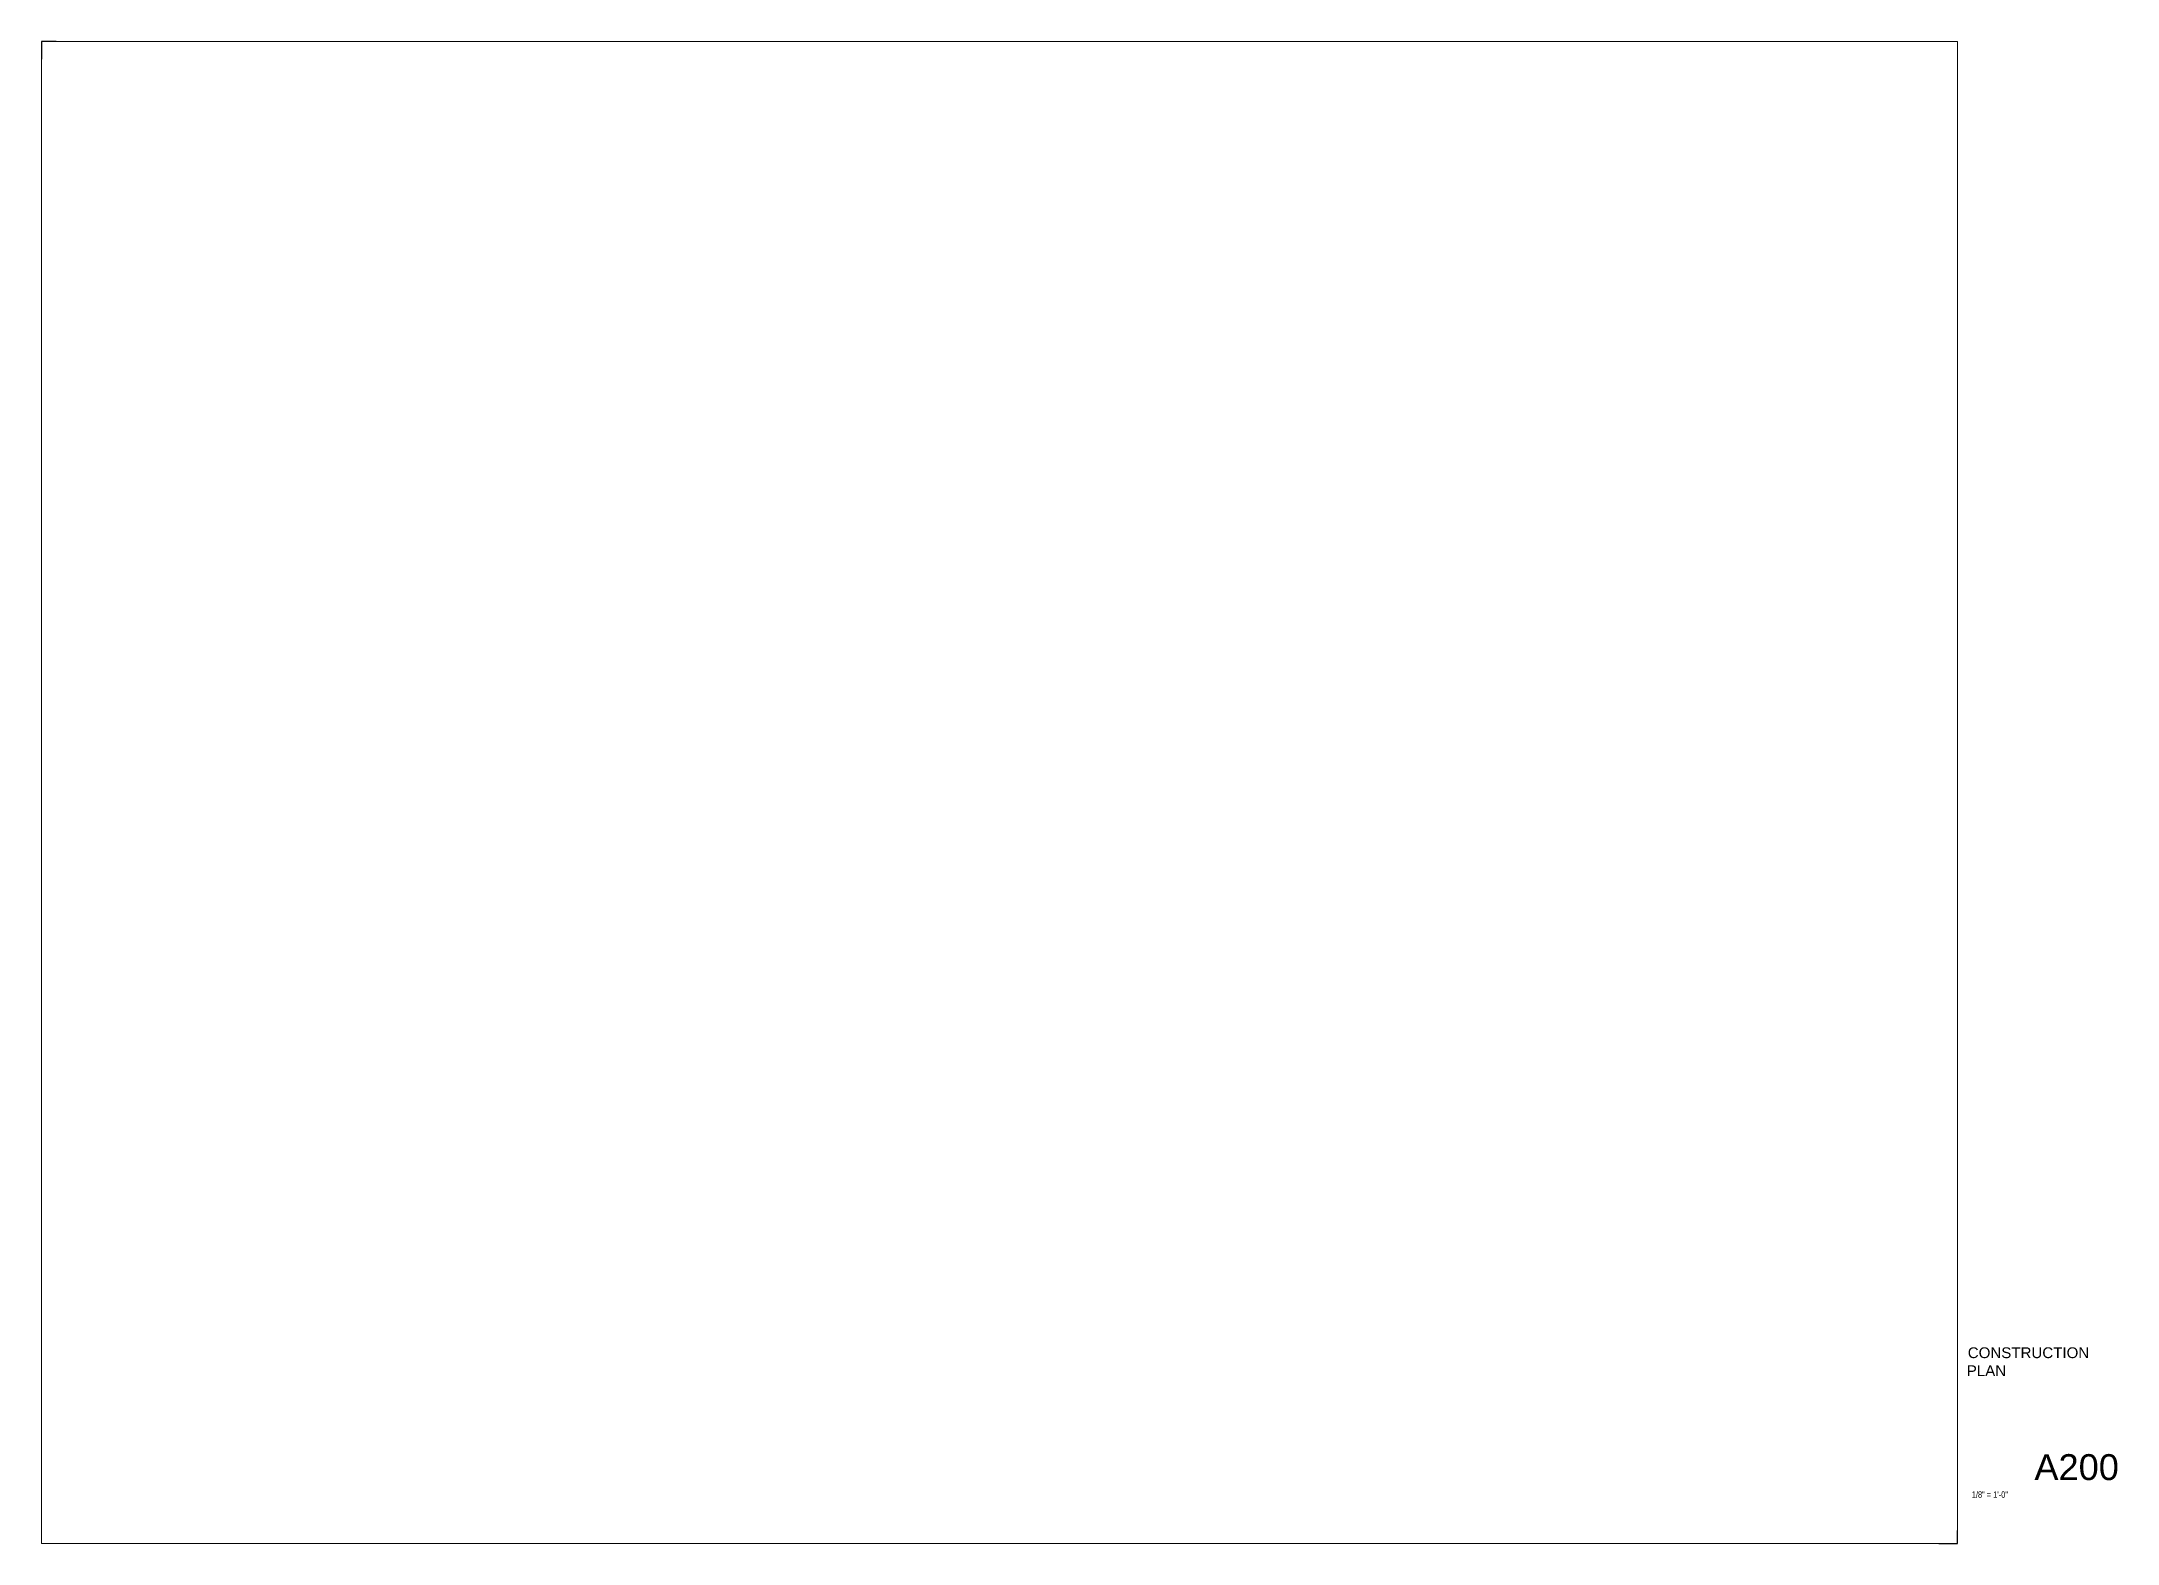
# Paper-space layout 'A200 - CONSTRUCTION PLAN 30x42' of a CAD drawing. Header units: inches. Extents: x 1.5 to 41.6, y 0.5 to 29.5.
import ezdxf
from ezdxf.enums import TextEntityAlignment as Align

# ---------------------------------------------------------------- set-up
doc = ezdxf.new("R2010")
doc.units = ezdxf.units.IN
doc.header["$LTSCALE"] = 96
doc.header["$MEASUREMENT"] = 0
doc.layers.add('TTLB', color=254, linetype='Continuous')
doc.layers.add('Viewport', color=14, linetype='Continuous', plot=False)
doc.styles.add('OTJ_Title1', font='swiss.ttf')
doc.styles.add('XFINE', font='helvlght.shx', dxfattribs={"width": 0.85, "bigfont": 'special.shx'})
doc.styles.add('XFINE_6', font='swissl.ttf', dxfattribs={"height": 0.208333})

# ---------------------------------------------------------------- blocks, each defined once
blk = doc.blocks.new('A$C3ABF1B89')
at = {"layer": 'TTLB', "color": 7, "style": 'OTJ_Title1', "width": 0.7}
blk.add_attdef('SHEET', text='', height=0.5, dxfattribs=at).set_placement((1.882, 0.593), align=Align.MIDDLE_CENTER)
at = {"layer": 'TTLB', "color": 7, "style": 'XFINE', "width": 0.75}
blk.add_attdef('SCALE', text='', height=0.125, dxfattribs=at).set_placement((0.208, 0.125), align=Align.TOP_CENTER)

psp = doc.layouts.new('A200 - CONSTRUCTION PLAN  30x42')

# ---------------------------------------------------------------- linework, layer by layer
at = {"layer": 'DefPoints'}
for points in [[(1.781, 29.501), (1.497, 29.501), (1.497, 29.158)], [(38.112, 0.498), (38.473, 0.498), (38.473, 0.746)], [(38.112, 0.498), (38.473, 0.498), (38.473, 0.746)]]:
    psp.add_lwpolyline(points, dxfattribs=at)

# ---------------------------------------------------------------- block references
ref = psp.add_blockref('A$C3ABF1B89', (38.893, 1.38))
ref.add_attrib('SCALE', '1/8" = 1\'-0"', dxfattribs={"layer": 'TTLB', "color": 7, "height": 0.125, "style": 'XFINE', "width": 0.75}).set_placement((39.1, 1.505), align=Align.TOP_CENTER)
ref.add_attrib('SHEET', 'A200', dxfattribs={"layer": 'TTLB', "color": 7, "height": 0.5, "style": 'OTJ_Title1'}).set_placement((40.775, 1.973), align=Align.MIDDLE_CENTER)

# ---------------------------------------------------------------- texts
at = {"insert": (38.654, 4.286), "char_height": 0.20833, "attachment_point": 1, "style": 'XFINE_6'}
psp.add_mtext_dynamic_manual_height_columns('\\pi0.019516;CONSTRUCTION PLAN', width=2.97762, gutter_width=0.417, heights=[1.555], dxfattribs=at)

# ---------------------------------------------------------------- viewports
at = {"layer": 'Viewport'}
psp.add_viewport(center=(19.985, 14.999), size=(36.976, 29.00289), view_center_point=(830.883, 453.92), view_height=1483.36321, dxfattribs=at)

doc.saveas('drawing.dxf')
